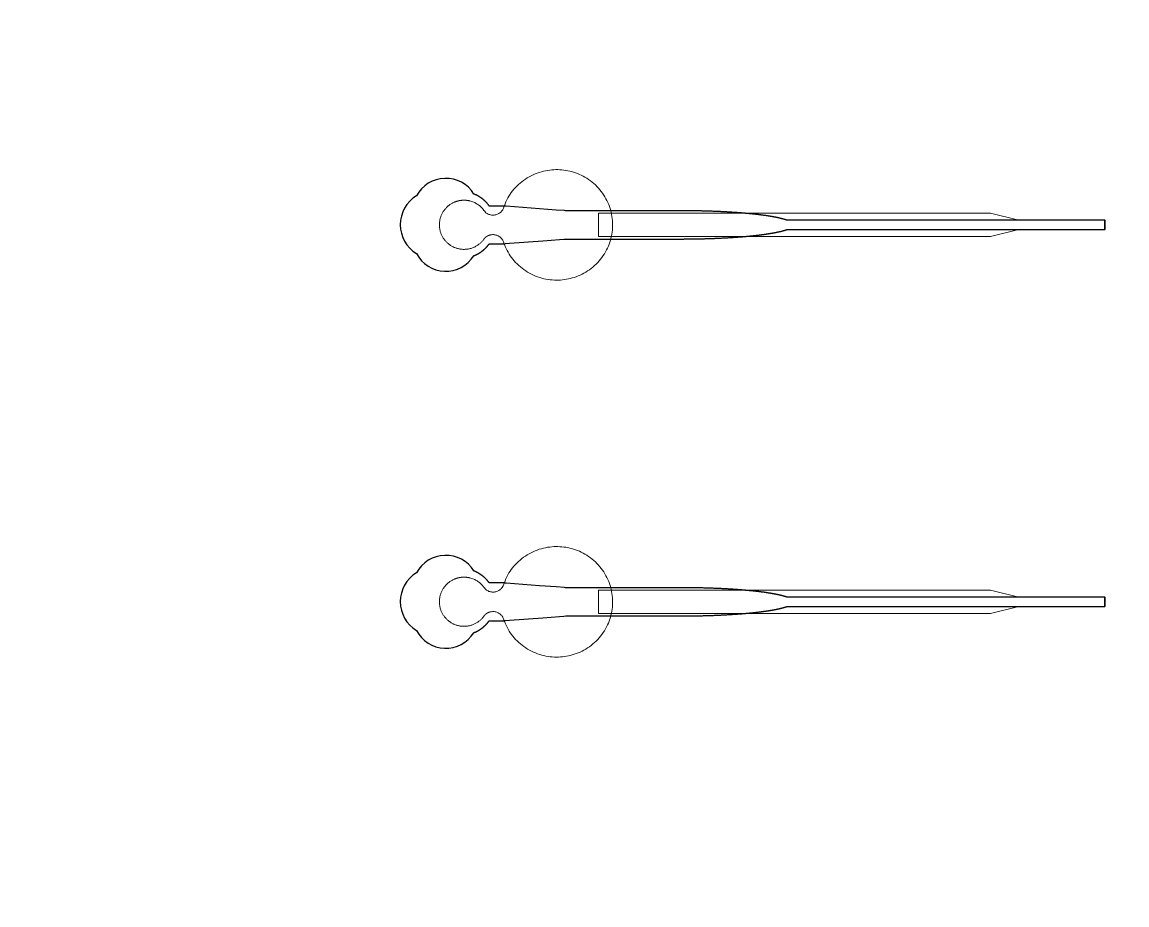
# Model space of a CAD drawing. Header units: inches. Extents: x -52997 to 52003, y -52254 to 52746.
# Drawn here: x -9110 to -3252, y 7933 to 12617 of the extents above; entities that cross this region are included whole.
import ezdxf

# ---------------------------------------------------------------- set-up
doc = ezdxf.new("R2010")
doc.units = ezdxf.units.IN
doc.header["$MEASUREMENT"] = 0
doc.layers.add('1', color=1, linetype='Continuous')
doc.layers.add('2', color=140, linetype='Continuous', lineweight=0)
doc.layers.add('3', color=90, linetype='Continuous', lineweight=0)

msp = doc.modelspace()

# ---------------------------------------------------------------- linework, layer by layer
at = {"layer": '1'}
for points in [[(-16283.4, -47485.7), (0, -47485.7), (16283.4, -47485.7, 5.999107)], [(-16250, -47285.7), (0, -47285.7), (16250, -47285.7, 5.986812)], [(-13685.8, -45485.7), (0, -45485.7), (13685.8, -45485.7, 6.794322)], [(-6714.9, 11377.2), (-6714.5, 11377.3), (-6713.7, 11377.6), (-6712.9, 11378), (-6712, 11378.3), (-6711.2, 11378.6), (-6710.3, 11379), (-6709.5, 11379.4), (-6708.6, 11379.7), (-6707.8, 11380.1), (-6706.9, 11380.5), (-6706.1, 11380.8), (-6705.2, 11381.2), (-6704.3, 11381.6), (-6703.5, 11382), (-6702.6, 11382.4), (-6701.8, 11382.8), (-6700.9, 11383.3), (-6700.1, 11383.7), (-6699.2, 11384.1), (-6698.3, 11384.5), (-6697.5, 11385), (-6696.6, 11385.4), (-6695.8, 11385.9), (-6694.9, 11386.3), (-6694.1, 11386.8), (-6693.2, 11387.3), (-6692.3, 11387.8), (-6691.5, 11388.2), (-6690.6, 11388.7), (-6689.8, 11389.2), (-6688.9, 11389.7), (-6688.1, 11390.2), (-6687.2, 11390.8), (-6686.4, 11391.3), (-6685.5, 11391.8), (-6684.7, 11392.3), (-6683.8, 11392.9), (-6683, 11393.4), (-6682.1, 11393.9), (-6681.3, 11394.5), (-6680.5, 11395.1), (-6679.6, 11395.6), (-6678.8, 11396.2), (-6677.9, 11396.8), (-6677.1, 11397.3), (-6676.3, 11397.9), (-6675.5, 11398.5), (-6674.6, 11399.1), (-6673.8, 11399.7), (-6673, 11400.3), (-6672.2, 11400.9), (-6671.4, 11401.5), (-6670.6, 11402.2), (-6669.7, 11402.8), (-6668.9, 11403.4), (-6668.1, 11404), (-6667.3, 11404.7), (-6666.5, 11405.3), (-6665.8, 11406), (-6665, 11406.6), (-6664.2, 11407.3), (-6663.4, 11407.9), (-6662.6, 11408.6), (-6661.9, 11409.3), (-6661.1, 11409.9), (-6660.3, 11410.6), (-6659.6, 11411.3), (-6658.8, 11412), (-6658.1, 11412.7), (-6657.3, 11413.4), (-6656.6, 11414), (-6655.8, 11414.7), (-6655.1, 11415.4), (-6654.4, 11416.2), (-6653.6, 11416.9), (-6652.9, 11417.6), (-6652.2, 11418.3), (-6651.5, 11419), (-6650.8, 11419.7), (-6650.1, 11420.5), (-6649.4, 11421.2), (-6648.7, 11421.9), (-6648, 11422.6), (-6647.3, 11423.4), (-6646.7, 11424.1), (-6646, 11424.9), (-6645.3, 11425.6), (-6644.7, 11426.3), (-6644, 11427.1), (-6643.4, 11427.8), (-6642.7, 11428.6), (-6642.1, 11429.3), (-6641.5, 11430.1), (-6640.9, 11430.8), (-6640.2, 11431.6), (-6639.6, 11432.4), (-6639, 11433.1), (-6638.4, 11433.9), (-6637.8, 11434.7), (-6637.3, 11435.4), (-6636.7, 11436.2), (-6636.1, 11436.9), (-6635.5, 11437.7), (-6635, 11438.5), (-6634.4, 11439.3), (-6633.9, 11440), (-6633.3, 11440.8), (-6589.8, 11440.8), (-6568, 11440.8), (-6557.1, 11440.8), (-6554.3, 11440.8), (-6553, 11440.8), (-6552.9, 11440.8), (-6552.9, 11440.8), (-6552.9, 11440.8), (-6552.9, 11440.8), (-6552.9, 11440.8), (-6552.8, 11440.8), (-6552.5, 11440.8), (-6551.8, 11440.9), (-6550.4, 11441), (-6547.6, 11441.2), (-6525.5, 11442.9), (-6348.9, 11456.4), (-6260.6, 11463.2), (-6238.5, 11464.9), (-6227.5, 11465.8), (-6227.1, 11465.8), (-6227, 11465.8), (-6227, 11465.8), (-6227, 11465.8), (-6226.9, 11465.8), (-6226.5, 11465.8), (-5966, 11465.8), (-5959.7, 11465.8), (-5947.1, 11465.8), (-5846.6, 11465.8), (-5645.6, 11465.8), (-5633, 11465.8), (-5626.8, 11465.8), (-5623.6, 11465.8), (-5622, 11465.8), (-5621.6, 11465.8), (-5621.5, 11465.8), (-5621.4, 11465.8), (-5621.3, 11465.8), (-5621.3, 11465.8), (-5621.3, 11465.8), (-5620.7, 11465.8), (-5616.1, 11465.8), (-5611.5, 11465.8), (-5606.9, 11465.8), (-5602.2, 11465.8), (-5597.6, 11465.9), (-5592.9, 11465.9), (-5588.3, 11465.9), (-5583.6, 11465.9), (-5578.9, 11466), (-5574.2, 11466), (-5569.5, 11466.1), (-5564.8, 11466.1), (-5560, 11466.2), (-5555.3, 11466.3), (-5550.5, 11466.3), (-5545.8, 11466.4), (-5541, 11466.5), (-5536.2, 11466.6), (-5531.5, 11466.6), (-5526.7, 11466.7), (-5521.9, 11466.8), (-5517.1, 11466.9), (-5512.3, 11467), (-5507.4, 11467.2), (-5502.6, 11467.3), (-5497.8, 11467.4), (-5493, 11467.5), (-5488.2, 11467.7), (-5483.3, 11467.8), (-5478.5, 11468), (-5473.7, 11468.1), (-5468.8, 11468.3), (-5464, 11468.4), (-5459.2, 11468.6), (-5454.3, 11468.8), (-5449.5, 11468.9), (-5444.7, 11469.1), (-5439.9, 11469.3), (-5435, 11469.5), (-5430.2, 11469.7), (-5425.4, 11469.9), (-5420.6, 11470.1), (-5415.8, 11470.3), (-5411, 11470.6), (-5406.2, 11470.8), (-5401.4, 11471), (-5396.6, 11471.3), (-5391.9, 11471.5), (-5387.1, 11471.7), (-5382.4, 11472), (-5377.6, 11472.3), (-5372.9, 11472.5), (-5368.2, 11472.8), (-5363.5, 11473.1), (-5358.8, 11473.4), (-5354.1, 11473.6), (-5349.4, 11473.9), (-5344.8, 11474.2), (-5340.1, 11474.5), (-5335.5, 11474.8), (-5330.9, 11475.2), (-5326.3, 11475.5), (-5321.7, 11475.8), (-5319.4, 11476), (-5317.2, 11476.1), (-5314.9, 11476.3), (-5312.6, 11476.5), (-5310.4, 11476.7), (-5308.1, 11476.8), (-5305.9, 11477), (-5303.6, 11477.2), (-5301.4, 11477.3), (-5299.1, 11477.5), (-5296.9, 11477.7), (-5294.7, 11477.9), (-5292.5, 11478.1), (-5290.3, 11478.2), (-5288, 11478.4), (-5285.8, 11478.6), (-5283.6, 11478.8), (-5281.4, 11479), (-5279.3, 11479.2), (-5277.1, 11479.4), (-5274.9, 11479.6), (-5272.7, 11479.7), (-5270.6, 11479.9), (-5268.4, 11480.1), (-5266.3, 11480.3), (-5264.1, 11480.5), (-5262, 11480.7), (-5259.9, 11480.9), (-5257.7, 11481.1), (-5255.6, 11481.3), (-5253.5, 11481.5), (-5251.4, 11481.7), (-5249.3, 11481.9), (-5247.2, 11482.2), (-5245.1, 11482.4), (-5243, 11482.6), (-5241, 11482.8), (-5238.9, 11483), (-5236.9, 11483.2), (-5234.8, 11483.4), (-5232.8, 11483.6), (-5230.7, 11483.9), (-5228.7, 11484.1), (-5226.7, 11484.3), (-5224.7, 11484.5), (-5222.7, 11484.7), (-5220.7, 11485), (-5218.7, 11485.2), (-5216.7, 11485.4), (-5214.7, 11485.6), (-5212.8, 11485.9), (-5210.8, 11486.1), (-5208.9, 11486.3), (-5206.9, 11486.6), (-5205, 11486.8), (-5203.1, 11487), (-5201.1, 11487.3), (-5199.2, 11487.5), (-5197.3, 11487.7), (-5195.4, 11488), (-5193.6, 11488.2), (-5191.7, 11488.4), (-5189.8, 11488.7), (-5188, 11488.9), (-5186.1, 11489.2), (-5184.3, 11489.4), (-5182.5, 11489.6), (-5180.6, 11489.9), (-5178.8, 11490.1), (-5177, 11490.4), (-5175.2, 11490.6), (-5173.4, 11490.9), (-5171.7, 11491.1), (-5169.9, 11491.4), (-5168.1, 11491.6), (-5166.4, 11491.9), (-5164.6, 11492.1), (-5162.9, 11492.4), (-5161.2, 11492.7), (-5159.5, 11492.9), (-5157.8, 11493.2), (-5156.1, 11493.4), (-5154.4, 11493.7), (-5152.7, 11493.9), (-5151.1, 11494.2), (-5149.4, 11494.5), (-5147.8, 11494.7), (-5146.1, 11495), (-5144.5, 11495.3), (-5142.9, 11495.5), (-5141.3, 11495.8), (-5139.7, 11496.1), (-5138.1, 11496.3), (-5136.6, 11496.6), (-5135, 11496.9), (-5133.4, 11497.1), (-5131.9, 11497.4), (-5130.4, 11497.7), (-5128.8, 11497.9), (-5127.3, 11498.2), (-5125.8, 11498.5), (-5124.3, 11498.8), (-5122.9, 11499), (-5121.4, 11499.3), (-5119.9, 11499.6), (-5118.5, 11499.9), (-5117, 11500.1), (-5115.6, 11500.4), (-5114.2, 11500.7), (-5112.8, 11501), (-5111.4, 11501.3), (-5110, 11501.5), (-5108.6, 11501.8), (-5107.3, 11502.1), (-5105.9, 11502.4), (-5104.6, 11502.7), (-5103.2, 11503), (-5101.9, 11503.2), (-5100.6, 11503.5), (-5099.3, 11503.8), (-5098, 11504.1), (-5096.7, 11504.4), (-5095.4, 11504.7), (-5094.2, 11505), (-5092.9, 11505.3), (-5091.7, 11505.5), (-5090.5, 11505.8), (-5089.3, 11506.1), (-5088.1, 11506.4), (-5086.9, 11506.7), (-5085.7, 11507), (-5084.5, 11507.3), (-5083.4, 11507.6), (-5082.2, 11507.9), (-5081.1, 11508.2), (-5079.9, 11508.5), (-5078.8, 11508.7), (-5077.7, 11509), (-5076.6, 11509.3), (-5075.5, 11509.6), (-5074.5, 11509.9), (-5073.4, 11510.2), (-5072.4, 11510.5), (-5071.3, 11510.8), (-5070.3, 11511.1), (-5069.3, 11511.4), (-5068.3, 11511.7), (-5067.3, 11512), (-5066.3, 11512.3), (-5065.3, 11512.6), (-5064.4, 11512.9), (-5063.4, 11513.2), (-5062.5, 11513.5), (-5061.5, 11513.8), (-5060.6, 11514.1), (-5059.7, 11514.4), (-5058.8, 11514.7), (-5057.9, 11515), (-5057.1, 11515.3), (-5055.7, 11515.8), (-3370, 11515.6), (-3370, 11565.8), (-5055.6, 11565.8), (-5055.9, 11565.9), (-5056.7, 11566.2), (-5057.6, 11566.5), (-5058.5, 11566.8), (-5059.4, 11567.1), (-5060.3, 11567.4), (-5061.2, 11567.7), (-5062.1, 11568), (-5063.1, 11568.3), (-5064, 11568.6), (-5065, 11568.9), (-5065.9, 11569.2), (-5066.9, 11569.5), (-5067.9, 11569.8), (-5068.9, 11570.1), (-5069.9, 11570.4), (-5071, 11570.7), (-5072, 11571), (-5073.1, 11571.3), (-5074.1, 11571.6), (-5075.2, 11571.9), (-5076.3, 11572.2), (-5077.4, 11572.5), (-5078.5, 11572.8), (-5079.6, 11573), (-5080.7, 11573.3), (-5081.9, 11573.6), (-5083, 11573.9), (-5084.2, 11574.2), (-5085.3, 11574.5), (-5086.5, 11574.8), (-5087.7, 11575.1), (-5088.9, 11575.4), (-5090.1, 11575.7), (-5091.3, 11576), (-5092.6, 11576.3), (-5093.8, 11576.5), (-5095.1, 11576.8), (-5096.4, 11577.1), (-5097.6, 11577.4), (-5098.9, 11577.7), (-5100.2, 11578), (-5101.5, 11578.3), (-5102.9, 11578.6), (-5104.2, 11578.8), (-5105.5, 11579.1), (-5106.9, 11579.4), (-5108.3, 11579.7), (-5109.6, 11580), (-5111, 11580.3), (-5112.4, 11580.5), (-5113.8, 11580.8), (-5115.3, 11581.1), (-5116.7, 11581.4), (-5118.1, 11581.7), (-5119.6, 11581.9), (-5121, 11582.2), (-5122.5, 11582.5), (-5124, 11582.8), (-5125.5, 11583), (-5127, 11583.3), (-5128.5, 11583.6), (-5130, 11583.9), (-5131.5, 11584.1), (-5133.1, 11584.4), (-5134.6, 11584.7), (-5136.2, 11584.9), (-5137.8, 11585.2), (-5139.4, 11585.5), (-5141, 11585.7), (-5142.6, 11586), (-5144.2, 11586.3), (-5145.8, 11586.5), (-5147.4, 11586.8), (-5149.1, 11587.1), (-5150.7, 11587.3), (-5152.4, 11587.6), (-5154.1, 11587.9), (-5155.7, 11588.1), (-5157.4, 11588.4), (-5159.1, 11588.6), (-5160.8, 11588.9), (-5162.6, 11589.1), (-5164.3, 11589.4), (-5166, 11589.7), (-5167.8, 11589.9), (-5169.5, 11590.2), (-5171.3, 11590.4), (-5173.1, 11590.7), (-5174.9, 11590.9), (-5176.6, 11591.2), (-5178.4, 11591.4), (-5180.3, 11591.6), (-5182.1, 11591.9), (-5183.9, 11592.1), (-5185.7, 11592.4), (-5187.6, 11592.6), (-5189.4, 11592.9), (-5191.3, 11593.1), (-5193.2, 11593.3), (-5195.1, 11593.6), (-5197, 11593.8), (-5198.8, 11594.1), (-5200.8, 11594.3), (-5202.7, 11594.5), (-5204.6, 11594.8), (-5206.5, 11595), (-5208.5, 11595.2), (-5210.4, 11595.5), (-5212.4, 11595.7), (-5214.3, 11595.9), (-5216.3, 11596.1), (-5218.3, 11596.4), (-5220.3, 11596.6), (-5222.3, 11596.8), (-5224.3, 11597), (-5226.3, 11597.2), (-5228.3, 11597.5), (-5230.3, 11597.7), (-5232.3, 11597.9), (-5234.4, 11598.1), (-5236.4, 11598.3), (-5238.5, 11598.5), (-5240.5, 11598.8), (-5242.6, 11599), (-5244.7, 11599.2), (-5246.8, 11599.4), (-5248.8, 11599.6), (-5250.9, 11599.8), (-5253, 11600), (-5255.1, 11600.2), (-5257.3, 11600.4), (-5259.4, 11600.6), (-5261.5, 11600.8), (-5263.6, 11601), (-5265.8, 11601.2), (-5267.9, 11601.4), (-5270.1, 11601.6), (-5272.2, 11601.8), (-5274.4, 11602), (-5276.6, 11602.2), (-5278.7, 11602.4), (-5280.9, 11602.6), (-5283.1, 11602.8), (-5285.3, 11602.9), (-5287.5, 11603.1), (-5289.7, 11603.3), (-5291.9, 11603.5), (-5294.1, 11603.7), (-5296.4, 11603.8), (-5298.6, 11604), (-5300.8, 11604.2), (-5303, 11604.4), (-5305.3, 11604.6), (-5307.5, 11604.7), (-5309.8, 11604.9), (-5312, 11605.1), (-5314.3, 11605.2), (-5316.6, 11605.4), (-5318.8, 11605.6), (-5323.4, 11605.9), (-5327.9, 11606.2), (-5332.5, 11606.5), (-5337.1, 11606.9), (-5341.7, 11607.2), (-5346.4, 11607.5), (-5351, 11607.8), (-5355.7, 11608), (-5360.4, 11608.3), (-5365, 11608.6), (-5369.7, 11608.9), (-5374.4, 11609.2), (-5379.2, 11609.4), (-5383.9, 11609.7), (-5388.6, 11609.9), (-5393.4, 11610.2), (-5398.1, 11610.4), (-5402.9, 11610.7), (-5407.7, 11610.9), (-5412.4, 11611.1), (-5417.2, 11611.3), (-5422, 11611.5), (-5426.8, 11611.7), (-5431.6, 11611.9), (-5436.4, 11612.1), (-5441.2, 11612.3), (-5446, 11612.5), (-5450.8, 11612.7), (-5455.6, 11612.9), (-5460.4, 11613.1), (-5465.2, 11613.2), (-5470, 11613.4), (-5474.8, 11613.5), (-5479.7, 11613.7), (-5484.5, 11613.8), (-5489.3, 11614), (-5494.1, 11614.1), (-5498.9, 11614.2), (-5503.7, 11614.3), (-5508.4, 11614.5), (-5513.2, 11614.6), (-5518, 11614.7), (-5522.8, 11614.8), (-5527.5, 11614.9), (-5532.3, 11615), (-5537.1, 11615.1), (-5541.8, 11615.1), (-5546.5, 11615.2), (-5551.3, 11615.3), (-5556, 11615.4), (-5560.7, 11615.4), (-5565.4, 11615.5), (-5570.1, 11615.5), (-5574.8, 11615.6), (-5579.4, 11615.6), (-5584.1, 11615.7), (-5588.7, 11615.7), (-5593.4, 11615.7), (-5598, 11615.7), (-5602.6, 11615.8), (-5607.2, 11615.8), (-5609.5, 11615.8), (-5610.1, 11615.8), (-5610.4, 11615.8), (-5610.5, 11615.8), (-5610.7, 11615.8), (-5612.3, 11615.8), (-5618.7, 11615.8), (-5631.4, 11615.8), (-5682.4, 11615.8), (-5886.3, 11615.8), (-5937.3, 11615.8), (-5962.8, 11615.8), (-5969.2, 11615.8), (-5970.8, 11615.8), (-6226.6, 11615.8), (-6227, 11615.8), (-6227, 11615.8), (-6227, 11615.8), (-6227.1, 11615.8), (-6227.2, 11615.8), (-6227.5, 11615.8), (-6228.9, 11615.9), (-6234.4, 11616.3), (-6278.6, 11619.7), (-6366.9, 11626.5), (-6543.5, 11640.1), (-6549.1, 11640.5), (-6551.8, 11640.7), (-6552.5, 11640.8), (-6552.8, 11640.8), (-6552.9, 11640.8), (-6552.9, 11640.8), (-6552.9, 11640.8), (-6552.9, 11640.8), (-6552.9, 11640.8), (-6553, 11640.8), (-6553.3, 11640.8), (-6556.1, 11640.8), (-6561.5, 11640.8), (-6572.4, 11640.8), (-6594.2, 11640.8), (-6616, 11640.8), (-6626.9, 11640.8), (-6632.3, 11640.8), (-6633, 11640.8), (-6633.2, 11640.8), (-6633.3, 11640.8), (-6633.3, 11640.8), (-6633.3, 11640.8), (-6633.3, 11640.8), (-6633.4, 11640.8), (-6633.7, 11641.4), (-6634.5, 11642.5), (-6635.4, 11643.6), (-6636.2, 11644.7), (-6637, 11645.9), (-6637.9, 11647), (-6638.7, 11648.1), (-6639.6, 11649.2), (-6640.5, 11650.3), (-6641.4, 11651.4), (-6642.3, 11652.5), (-6643.2, 11653.6), (-6644.2, 11654.7), (-6645.1, 11655.8), (-6646.1, 11656.9), (-6647.1, 11658), (-6648.1, 11659.1), (-6649.1, 11660.2), (-6650.1, 11661.2), (-6651.1, 11662.3), (-6652.1, 11663.4), (-6653.2, 11664.4), (-6654.3, 11665.5), (-6655.3, 11666.5), (-6656.4, 11667.6), (-6657.5, 11668.6), (-6658.6, 11669.6), (-6659.8, 11670.6), (-6660.9, 11671.6), (-6662, 11672.6), (-6663.2, 11673.6), (-6664.4, 11674.6), (-6665.5, 11675.6), (-6666.7, 11676.6), (-6667.9, 11677.5), (-6669.1, 11678.5), (-6670.3, 11679.4), (-6671.6, 11680.4), (-6672.8, 11681.3), (-6674.1, 11682.2), (-6675.3, 11683.1), (-6676.6, 11684), (-6677.9, 11684.9), (-6679.2, 11685.8), (-6680.5, 11686.7), (-6681.8, 11687.5), (-6683.1, 11688.4), (-6684.4, 11689.2), (-6685.7, 11690), (-6687.1, 11690.8), (-6688.4, 11691.6), (-6689.7, 11692.4), (-6691.1, 11693.2), (-6692.5, 11694), (-6693.8, 11694.7), (-6695.2, 11695.5), (-6696.6, 11696.2), (-6698, 11696.9), (-6699.4, 11697.6), (-6700.8, 11698.3), (-6702.2, 11699), (-6703.6, 11699.7), (-6705, 11700.3), (-6706.4, 11700.9), (-6707.8, 11701.6), (-6709.3, 11702.2), (-6710.7, 11702.8), (-6712.1, 11703.3), (-6713.6, 11703.9), (-6714.8, 11704.4, 0.576044), (-7019.4, 11695.1, 0.560065), (-7019.4, 11388.6, 0.578435)], [(-6714.9, 9377.2), (-6714.5, 9377.3), (-6713.7, 9377.6), (-6712.9, 9378), (-6712, 9378.3), (-6711.2, 9378.6), (-6710.3, 9379), (-6709.5, 9379.4), (-6708.6, 9379.7), (-6707.8, 9380.1), (-6706.9, 9380.5), (-6706.1, 9380.8), (-6705.2, 9381.2), (-6704.3, 9381.6), (-6703.5, 9382), (-6702.6, 9382.4), (-6701.8, 9382.8), (-6700.9, 9383.3), (-6700.1, 9383.7), (-6699.2, 9384.1), (-6698.3, 9384.5), (-6697.5, 9385), (-6696.6, 9385.4), (-6695.8, 9385.9), (-6694.9, 9386.3), (-6694.1, 9386.8), (-6693.2, 9387.3), (-6692.3, 9387.8), (-6691.5, 9388.2), (-6690.6, 9388.7), (-6689.8, 9389.2), (-6688.9, 9389.7), (-6688.1, 9390.2), (-6687.2, 9390.8), (-6686.4, 9391.3), (-6685.5, 9391.8), (-6684.7, 9392.3), (-6683.8, 9392.9), (-6683, 9393.4), (-6682.1, 9393.9), (-6681.3, 9394.5), (-6680.5, 9395.1), (-6679.6, 9395.6), (-6678.8, 9396.2), (-6677.9, 9396.8), (-6677.1, 9397.3), (-6676.3, 9397.9), (-6675.5, 9398.5), (-6674.6, 9399.1), (-6673.8, 9399.7), (-6673, 9400.3), (-6672.2, 9400.9), (-6671.4, 9401.5), (-6670.6, 9402.2), (-6669.7, 9402.8), (-6668.9, 9403.4), (-6668.1, 9404), (-6667.3, 9404.7), (-6666.5, 9405.3), (-6665.8, 9406), (-6665, 9406.6), (-6664.2, 9407.3), (-6663.4, 9407.9), (-6662.6, 9408.6), (-6661.9, 9409.3), (-6661.1, 9409.9), (-6660.3, 9410.6), (-6659.6, 9411.3), (-6658.8, 9412), (-6658.1, 9412.7), (-6657.3, 9413.4), (-6656.6, 9414), (-6655.8, 9414.7), (-6655.1, 9415.4), (-6654.4, 9416.2), (-6653.6, 9416.9), (-6652.9, 9417.6), (-6652.2, 9418.3), (-6651.5, 9419), (-6650.8, 9419.7), (-6650.1, 9420.5), (-6649.4, 9421.2), (-6648.7, 9421.9), (-6648, 9422.6), (-6647.3, 9423.4), (-6646.7, 9424.1), (-6646, 9424.9), (-6645.3, 9425.6), (-6644.7, 9426.3), (-6644, 9427.1), (-6643.4, 9427.8), (-6642.7, 9428.6), (-6642.1, 9429.3), (-6641.5, 9430.1), (-6640.9, 9430.8), (-6640.2, 9431.6), (-6639.6, 9432.4), (-6639, 9433.1), (-6638.4, 9433.9), (-6637.8, 9434.7), (-6637.3, 9435.4), (-6636.7, 9436.2), (-6636.1, 9436.9), (-6635.5, 9437.7), (-6635, 9438.5), (-6634.4, 9439.3), (-6633.9, 9440), (-6633.3, 9440.8), (-6589.8, 9440.8), (-6568, 9440.8), (-6557.1, 9440.8), (-6554.3, 9440.8), (-6553, 9440.8), (-6552.9, 9440.8), (-6552.9, 9440.8), (-6552.9, 9440.8), (-6552.9, 9440.8), (-6552.9, 9440.8), (-6552.8, 9440.8), (-6552.5, 9440.8), (-6551.8, 9440.9), (-6550.4, 9441), (-6547.6, 9441.2), (-6525.5, 9442.9), (-6348.9, 9456.4), (-6260.6, 9463.2), (-6238.5, 9464.9), (-6227.5, 9465.8), (-6227.1, 9465.8), (-6227, 9465.8), (-6227, 9465.8), (-6227, 9465.8), (-6226.9, 9465.8), (-6226.5, 9465.8), (-5966, 9465.8), (-5959.7, 9465.8), (-5947.1, 9465.8), (-5846.6, 9465.8), (-5645.6, 9465.8), (-5633, 9465.8), (-5626.8, 9465.8), (-5623.6, 9465.8), (-5622, 9465.8), (-5621.6, 9465.8), (-5621.5, 9465.8), (-5621.4, 9465.8), (-5621.3, 9465.8), (-5621.3, 9465.8), (-5621.3, 9465.8), (-5620.7, 9465.8), (-5616.1, 9465.8), (-5611.5, 9465.8), (-5606.9, 9465.8), (-5602.2, 9465.8), (-5597.6, 9465.9), (-5592.9, 9465.9), (-5588.3, 9465.9), (-5583.6, 9465.9), (-5578.9, 9466), (-5574.2, 9466), (-5569.5, 9466.1), (-5564.8, 9466.1), (-5560, 9466.2), (-5555.3, 9466.3), (-5550.5, 9466.3), (-5545.8, 9466.4), (-5541, 9466.5), (-5536.2, 9466.6), (-5531.5, 9466.6), (-5526.7, 9466.7), (-5521.9, 9466.8), (-5517.1, 9466.9), (-5512.3, 9467), (-5507.4, 9467.2), (-5502.6, 9467.3), (-5497.8, 9467.4), (-5493, 9467.5), (-5488.2, 9467.7), (-5483.3, 9467.8), (-5478.5, 9468), (-5473.7, 9468.1), (-5468.8, 9468.3), (-5464, 9468.4), (-5459.2, 9468.6), (-5454.3, 9468.8), (-5449.5, 9468.9), (-5444.7, 9469.1), (-5439.9, 9469.3), (-5435, 9469.5), (-5430.2, 9469.7), (-5425.4, 9469.9), (-5420.6, 9470.1), (-5415.8, 9470.3), (-5411, 9470.6), (-5406.2, 9470.8), (-5401.4, 9471), (-5396.6, 9471.3), (-5391.9, 9471.5), (-5387.1, 9471.7), (-5382.4, 9472), (-5377.6, 9472.3), (-5372.9, 9472.5), (-5368.2, 9472.8), (-5363.5, 9473.1), (-5358.8, 9473.4), (-5354.1, 9473.6), (-5349.4, 9473.9), (-5344.8, 9474.2), (-5340.1, 9474.5), (-5335.5, 9474.8), (-5330.9, 9475.2), (-5326.3, 9475.5), (-5321.7, 9475.8), (-5319.4, 9476), (-5317.2, 9476.1), (-5314.9, 9476.3), (-5312.6, 9476.5), (-5310.4, 9476.7), (-5308.1, 9476.8), (-5305.9, 9477), (-5303.6, 9477.2), (-5301.4, 9477.3), (-5299.1, 9477.5), (-5296.9, 9477.7), (-5294.7, 9477.9), (-5292.5, 9478.1), (-5290.3, 9478.2), (-5288, 9478.4), (-5285.8, 9478.6), (-5283.6, 9478.8), (-5281.4, 9479), (-5279.3, 9479.2), (-5277.1, 9479.4), (-5274.9, 9479.6), (-5272.7, 9479.7), (-5270.6, 9479.9), (-5268.4, 9480.1), (-5266.3, 9480.3), (-5264.1, 9480.5), (-5262, 9480.7), (-5259.9, 9480.9), (-5257.7, 9481.1), (-5255.6, 9481.3), (-5253.5, 9481.5), (-5251.4, 9481.7), (-5249.3, 9481.9), (-5247.2, 9482.2), (-5245.1, 9482.4), (-5243, 9482.6), (-5241, 9482.8), (-5238.9, 9483), (-5236.9, 9483.2), (-5234.8, 9483.4), (-5232.8, 9483.6), (-5230.7, 9483.9), (-5228.7, 9484.1), (-5226.7, 9484.3), (-5224.7, 9484.5), (-5222.7, 9484.7), (-5220.7, 9485), (-5218.7, 9485.2), (-5216.7, 9485.4), (-5214.7, 9485.6), (-5212.8, 9485.9), (-5210.8, 9486.1), (-5208.9, 9486.3), (-5206.9, 9486.6), (-5205, 9486.8), (-5203.1, 9487), (-5201.1, 9487.3), (-5199.2, 9487.5), (-5197.3, 9487.7), (-5195.4, 9488), (-5193.6, 9488.2), (-5191.7, 9488.4), (-5189.8, 9488.7), (-5188, 9488.9), (-5186.1, 9489.2), (-5184.3, 9489.4), (-5182.5, 9489.6), (-5180.6, 9489.9), (-5178.8, 9490.1), (-5177, 9490.4), (-5175.2, 9490.6), (-5173.4, 9490.9), (-5171.7, 9491.1), (-5169.9, 9491.4), (-5168.1, 9491.6), (-5166.4, 9491.9), (-5164.6, 9492.1), (-5162.9, 9492.4), (-5161.2, 9492.7), (-5159.5, 9492.9), (-5157.8, 9493.2), (-5156.1, 9493.4), (-5154.4, 9493.7), (-5152.7, 9493.9), (-5151.1, 9494.2), (-5149.4, 9494.5), (-5147.8, 9494.7), (-5146.1, 9495), (-5144.5, 9495.3), (-5142.9, 9495.5), (-5141.3, 9495.8), (-5139.7, 9496.1), (-5138.1, 9496.3), (-5136.6, 9496.6), (-5135, 9496.9), (-5133.4, 9497.1), (-5131.9, 9497.4), (-5130.4, 9497.7), (-5128.8, 9497.9), (-5127.3, 9498.2), (-5125.8, 9498.5), (-5124.3, 9498.8), (-5122.9, 9499), (-5121.4, 9499.3), (-5119.9, 9499.6), (-5118.5, 9499.9), (-5117, 9500.1), (-5115.6, 9500.4), (-5114.2, 9500.7), (-5112.8, 9501), (-5111.4, 9501.3), (-5110, 9501.5), (-5108.6, 9501.8), (-5107.3, 9502.1), (-5105.9, 9502.4), (-5104.6, 9502.7), (-5103.2, 9503), (-5101.9, 9503.2), (-5100.6, 9503.5), (-5099.3, 9503.8), (-5098, 9504.1), (-5096.7, 9504.4), (-5095.4, 9504.7), (-5094.2, 9505), (-5092.9, 9505.3), (-5091.7, 9505.5), (-5090.5, 9505.8), (-5089.3, 9506.1), (-5088.1, 9506.4), (-5086.9, 9506.7), (-5085.7, 9507), (-5084.5, 9507.3), (-5083.4, 9507.6), (-5082.2, 9507.9), (-5081.1, 9508.2), (-5079.9, 9508.5), (-5078.8, 9508.7), (-5077.7, 9509), (-5076.6, 9509.3), (-5075.5, 9509.6), (-5074.5, 9509.9), (-5073.4, 9510.2), (-5072.4, 9510.5), (-5071.3, 9510.8), (-5070.3, 9511.1), (-5069.3, 9511.4), (-5068.3, 9511.7), (-5067.3, 9512), (-5066.3, 9512.3), (-5065.3, 9512.6), (-5064.4, 9512.9), (-5063.4, 9513.2), (-5062.5, 9513.5), (-5061.5, 9513.8), (-5060.6, 9514.1), (-5059.7, 9514.4), (-5058.8, 9514.7), (-5057.9, 9515), (-5057.1, 9515.3), (-5055.7, 9515.8), (-3370, 9515.6), (-3370, 9565.8), (-5055.6, 9565.8), (-5055.9, 9565.9), (-5056.7, 9566.2), (-5057.6, 9566.5), (-5058.5, 9566.8), (-5059.4, 9567.1), (-5060.3, 9567.4), (-5061.2, 9567.7), (-5062.1, 9568), (-5063.1, 9568.3), (-5064, 9568.6), (-5065, 9568.9), (-5065.9, 9569.2), (-5066.9, 9569.5), (-5067.9, 9569.8), (-5068.9, 9570.1), (-5069.9, 9570.4), (-5071, 9570.7), (-5072, 9571), (-5073.1, 9571.3), (-5074.1, 9571.6), (-5075.2, 9571.9), (-5076.3, 9572.2), (-5077.4, 9572.5), (-5078.5, 9572.8), (-5079.6, 9573), (-5080.7, 9573.3), (-5081.9, 9573.6), (-5083, 9573.9), (-5084.2, 9574.2), (-5085.3, 9574.5), (-5086.5, 9574.8), (-5087.7, 9575.1), (-5088.9, 9575.4), (-5090.1, 9575.7), (-5091.3, 9576), (-5092.6, 9576.3), (-5093.8, 9576.5), (-5095.1, 9576.8), (-5096.4, 9577.1), (-5097.6, 9577.4), (-5098.9, 9577.7), (-5100.2, 9578), (-5101.5, 9578.3), (-5102.9, 9578.6), (-5104.2, 9578.8), (-5105.5, 9579.1), (-5106.9, 9579.4), (-5108.3, 9579.7), (-5109.6, 9580), (-5111, 9580.3), (-5112.4, 9580.5), (-5113.8, 9580.8), (-5115.3, 9581.1), (-5116.7, 9581.4), (-5118.1, 9581.7), (-5119.6, 9581.9), (-5121, 9582.2), (-5122.5, 9582.5), (-5124, 9582.8), (-5125.5, 9583), (-5127, 9583.3), (-5128.5, 9583.6), (-5130, 9583.9), (-5131.5, 9584.1), (-5133.1, 9584.4), (-5134.6, 9584.7), (-5136.2, 9584.9), (-5137.8, 9585.2), (-5139.4, 9585.5), (-5141, 9585.7), (-5142.6, 9586), (-5144.2, 9586.3), (-5145.8, 9586.5), (-5147.4, 9586.8), (-5149.1, 9587.1), (-5150.7, 9587.3), (-5152.4, 9587.6), (-5154.1, 9587.9), (-5155.7, 9588.1), (-5157.4, 9588.4), (-5159.1, 9588.6), (-5160.8, 9588.9), (-5162.6, 9589.1), (-5164.3, 9589.4), (-5166, 9589.7), (-5167.8, 9589.9), (-5169.5, 9590.2), (-5171.3, 9590.4), (-5173.1, 9590.7), (-5174.9, 9590.9), (-5176.6, 9591.2), (-5178.4, 9591.4), (-5180.3, 9591.6), (-5182.1, 9591.9), (-5183.9, 9592.1), (-5185.7, 9592.4), (-5187.6, 9592.6), (-5189.4, 9592.9), (-5191.3, 9593.1), (-5193.2, 9593.3), (-5195.1, 9593.6), (-5197, 9593.8), (-5198.8, 9594.1), (-5200.8, 9594.3), (-5202.7, 9594.5), (-5204.6, 9594.8), (-5206.5, 9595), (-5208.5, 9595.2), (-5210.4, 9595.5), (-5212.4, 9595.7), (-5214.3, 9595.9), (-5216.3, 9596.1), (-5218.3, 9596.4), (-5220.3, 9596.6), (-5222.3, 9596.8), (-5224.3, 9597), (-5226.3, 9597.2), (-5228.3, 9597.5), (-5230.3, 9597.7), (-5232.3, 9597.9), (-5234.4, 9598.1), (-5236.4, 9598.3), (-5238.5, 9598.5), (-5240.5, 9598.8), (-5242.6, 9599), (-5244.7, 9599.2), (-5246.8, 9599.4), (-5248.8, 9599.6), (-5250.9, 9599.8), (-5253, 9600), (-5255.1, 9600.2), (-5257.3, 9600.4), (-5259.4, 9600.6), (-5261.5, 9600.8), (-5263.6, 9601), (-5265.8, 9601.2), (-5267.9, 9601.4), (-5270.1, 9601.6), (-5272.2, 9601.8), (-5274.4, 9602), (-5276.6, 9602.2), (-5278.7, 9602.4), (-5280.9, 9602.6), (-5283.1, 9602.8), (-5285.3, 9602.9), (-5287.5, 9603.1), (-5289.7, 9603.3), (-5291.9, 9603.5), (-5294.1, 9603.7), (-5296.4, 9603.8), (-5298.6, 9604), (-5300.8, 9604.2), (-5303, 9604.4), (-5305.3, 9604.6), (-5307.5, 9604.7), (-5309.8, 9604.9), (-5312, 9605.1), (-5314.3, 9605.2), (-5316.6, 9605.4), (-5318.8, 9605.6), (-5323.4, 9605.9), (-5327.9, 9606.2), (-5332.5, 9606.5), (-5337.1, 9606.9), (-5341.7, 9607.2), (-5346.4, 9607.5), (-5351, 9607.8), (-5355.7, 9608), (-5360.4, 9608.3), (-5365, 9608.6), (-5369.7, 9608.9), (-5374.4, 9609.2), (-5379.2, 9609.4), (-5383.9, 9609.7), (-5388.6, 9609.9), (-5393.4, 9610.2), (-5398.1, 9610.4), (-5402.9, 9610.7), (-5407.7, 9610.9), (-5412.4, 9611.1), (-5417.2, 9611.3), (-5422, 9611.5), (-5426.8, 9611.7), (-5431.6, 9611.9), (-5436.4, 9612.1), (-5441.2, 9612.3), (-5446, 9612.5), (-5450.8, 9612.7), (-5455.6, 9612.9), (-5460.4, 9613.1), (-5465.2, 9613.2), (-5470, 9613.4), (-5474.8, 9613.5), (-5479.7, 9613.7), (-5484.5, 9613.8), (-5489.3, 9614), (-5494.1, 9614.1), (-5498.9, 9614.2), (-5503.7, 9614.3), (-5508.4, 9614.5), (-5513.2, 9614.6), (-5518, 9614.7), (-5522.8, 9614.8), (-5527.5, 9614.9), (-5532.3, 9615), (-5537.1, 9615.1), (-5541.8, 9615.1), (-5546.5, 9615.2), (-5551.3, 9615.3), (-5556, 9615.4), (-5560.7, 9615.4), (-5565.4, 9615.5), (-5570.1, 9615.5), (-5574.8, 9615.6), (-5579.4, 9615.6), (-5584.1, 9615.7), (-5588.7, 9615.7), (-5593.4, 9615.7), (-5598, 9615.7), (-5602.6, 9615.8), (-5607.2, 9615.8), (-5609.5, 9615.8), (-5610.1, 9615.8), (-5610.4, 9615.8), (-5610.5, 9615.8), (-5610.7, 9615.8), (-5612.3, 9615.8), (-5618.7, 9615.8), (-5631.4, 9615.8), (-5682.4, 9615.8), (-5886.3, 9615.8), (-5937.3, 9615.8), (-5962.8, 9615.8), (-5969.2, 9615.8), (-5970.8, 9615.8), (-6226.6, 9615.8), (-6227, 9615.8), (-6227, 9615.8), (-6227, 9615.8), (-6227.1, 9615.8), (-6227.2, 9615.8), (-6227.5, 9615.8), (-6228.9, 9615.9), (-6234.4, 9616.3), (-6278.6, 9619.7), (-6366.9, 9626.5), (-6543.5, 9640.1), (-6549.1, 9640.5), (-6551.8, 9640.7), (-6552.5, 9640.8), (-6552.8, 9640.8), (-6552.9, 9640.8), (-6552.9, 9640.8), (-6552.9, 9640.8), (-6552.9, 9640.8), (-6552.9, 9640.8), (-6553, 9640.8), (-6553.3, 9640.8), (-6556.1, 9640.8), (-6561.5, 9640.8), (-6572.4, 9640.8), (-6594.2, 9640.8), (-6616, 9640.8), (-6626.9, 9640.8), (-6632.3, 9640.8), (-6633, 9640.8), (-6633.2, 9640.8), (-6633.3, 9640.8), (-6633.3, 9640.8), (-6633.3, 9640.8), (-6633.3, 9640.8), (-6633.4, 9640.8), (-6633.7, 9641.4), (-6634.5, 9642.5), (-6635.4, 9643.6), (-6636.2, 9644.7), (-6637, 9645.9), (-6637.9, 9647), (-6638.7, 9648.1), (-6639.6, 9649.2), (-6640.5, 9650.3), (-6641.4, 9651.4), (-6642.3, 9652.5), (-6643.2, 9653.6), (-6644.2, 9654.7), (-6645.1, 9655.8), (-6646.1, 9656.9), (-6647.1, 9658), (-6648.1, 9659.1), (-6649.1, 9660.2), (-6650.1, 9661.2), (-6651.1, 9662.3), (-6652.1, 9663.4), (-6653.2, 9664.4), (-6654.3, 9665.5), (-6655.3, 9666.5), (-6656.4, 9667.6), (-6657.5, 9668.6), (-6658.6, 9669.6), (-6659.8, 9670.6), (-6660.9, 9671.6), (-6662, 9672.6), (-6663.2, 9673.6), (-6664.4, 9674.6), (-6665.5, 9675.6), (-6666.7, 9676.6), (-6667.9, 9677.5), (-6669.1, 9678.5), (-6670.3, 9679.4), (-6671.6, 9680.4), (-6672.8, 9681.3), (-6674.1, 9682.2), (-6675.3, 9683.1), (-6676.6, 9684), (-6677.9, 9684.9), (-6679.2, 9685.8), (-6680.5, 9686.7), (-6681.8, 9687.5), (-6683.1, 9688.4), (-6684.4, 9689.2), (-6685.7, 9690), (-6687.1, 9690.8), (-6688.4, 9691.6), (-6689.7, 9692.4), (-6691.1, 9693.2), (-6692.5, 9694), (-6693.8, 9694.7), (-6695.2, 9695.5), (-6696.6, 9696.2), (-6698, 9696.9), (-6699.4, 9697.6), (-6700.8, 9698.3), (-6702.2, 9699), (-6703.6, 9699.7), (-6705, 9700.3), (-6706.4, 9700.9), (-6707.8, 9701.6), (-6709.3, 9702.2), (-6710.7, 9702.8), (-6712.1, 9703.3), (-6713.6, 9703.9), (-6714.8, 9704.4, 0.576044), (-7019.4, 9695.1, 0.560065), (-7019.4, 9388.6, 0.578435)]]:
    msp.add_lwpolyline(points, format="xyb", close=True, dxfattribs=at)
msp.add_circle((-497.2, 245.8), 52500, dxfattribs=at)
at = {"layer": '2'}
for points in [[(-16283.4, -47485.7), (0, -47485.7), (16283.4, -47485.7, 5.999107)], [(-16250, -47285.7), (0, -47285.7), (16250, -47285.7, 5.986812)], [(-13685.8, -45485.7), (0, -45485.7), (13685.8, -45485.7, 6.794322)]]:
    msp.add_lwpolyline(points, format="xyb", close=True, dxfattribs=at)
msp.add_circle((-497.2, 245.8), 52500, dxfattribs=at)
for points in [[(-6658, 11470.3), (-6635.8, 11493.4), (-6604.1, 11488.2), (-6572.5, 11483), (-6558.9, 11453.9), (-6483.4, 11213.1), (-6231.4, 11250.8), (-5979.4, 11288.4), (-5979.3, 11540.6), (-5979.2, 11792.7), (-6231.1, 11830.6), (-6483.1, 11868.6), (-6558.8, 11627.8), (-6572, 11599.3), (-6602.8, 11593.6), (-6633.7, 11587.8), (-6656.3, 11609.6), (-6707.6, 11693), (-6802, 11666.9), (-6896.4, 11640.8), (-6897.6, 11542.8), (-6898.8, 11444.9), (-6805.1, 11416.5), (-6711.3, 11388.1), (-6658, 11470.3)], [(-6658, 9470.3), (-6635.8, 9493.4), (-6604.1, 9488.2), (-6572.5, 9483), (-6558.9, 9453.9), (-6483.4, 9213.1), (-6231.4, 9250.8), (-5979.4, 9288.4), (-5979.3, 9540.6), (-5979.2, 9792.7), (-6231.1, 9830.6), (-6483.1, 9868.6), (-6558.8, 9627.8), (-6572, 9599.3), (-6602.8, 9593.6), (-6633.7, 9587.8), (-6656.3, 9609.6), (-6707.6, 9693), (-6802, 9666.9), (-6896.4, 9640.8), (-6897.6, 9542.8), (-6898.8, 9444.9), (-6805.1, 9416.5), (-6711.3, 9388.1), (-6658, 9470.3)]]:
    msp.add_rational_spline(points, [1, 0.884783429184, 1, 0.884783429184, 1, 0.758252289935, 1, 0.758252289935, 1, 0.758252289935, 1, 0.758252289935, 1, 0.888941908896, 1, 0.888941908896, 1, 0.79946124759, 1, 0.79946124759, 1, 0.79946124759, 1, 0.79946124759, 1], degree=2, knots=[0, 0, 0, 0.969535, 0.969535, 1.939069, 1.939069, 3.359405, 3.359405, 4.779741, 4.779741, 6.200078, 6.200078, 7.620414, 7.620414, 8.571947, 8.571947, 9.52348, 9.52348, 10.812277, 10.812277, 12.101074, 12.101074, 13.389871, 13.389871, 14.678668, 14.678668, 14.678668], dxfattribs=at)
at = {"layer": '3'}
for points in [[(-16283.4, -47485.7), (0, -47485.7), (16283.4, -47485.7, 5.999107)], [(-16283.4, -47485.7), (0, -47485.7), (16283.4, -47485.7, 5.999107)], [(-16250, -47285.7), (0, -47285.7), (16250, -47285.7, 5.986812)], [(-16250, -47285.7), (0, -47285.7), (16250, -47285.7, 5.986812)], [(-13685.8, -45485.7), (0, -45485.7), (13685.8, -45485.7, 6.794322)], [(-13685.8, -45485.7), (0, -45485.7), (13685.8, -45485.7, 6.794322)]]:
    msp.add_lwpolyline(points, format="xyb", close=True, dxfattribs=at)
for points in [[(-6054.4, 11603.3), (-3974.9, 11603.3), (-3824.9, 11565.8), (-3367.9, 11565.8), (-3367.9, 11515.8), (-3824.9, 11515.8), (-3974.9, 11478.3), (-6054.4, 11478.3)], [(-6054.4, 9603.3), (-3974.9, 9603.3), (-3824.9, 9565.8), (-3367.9, 9565.8), (-3367.9, 9515.8), (-3824.9, 9515.8), (-3974.9, 9478.3), (-6054.4, 9478.3)]]:
    msp.add_lwpolyline(points, close=True, dxfattribs=at)
msp.add_circle((-497.2, 245.8), 52500, dxfattribs=at)
msp.add_circle((-497.2, 245.8), 52500, dxfattribs=at)

doc.saveas('drawing.dxf')
